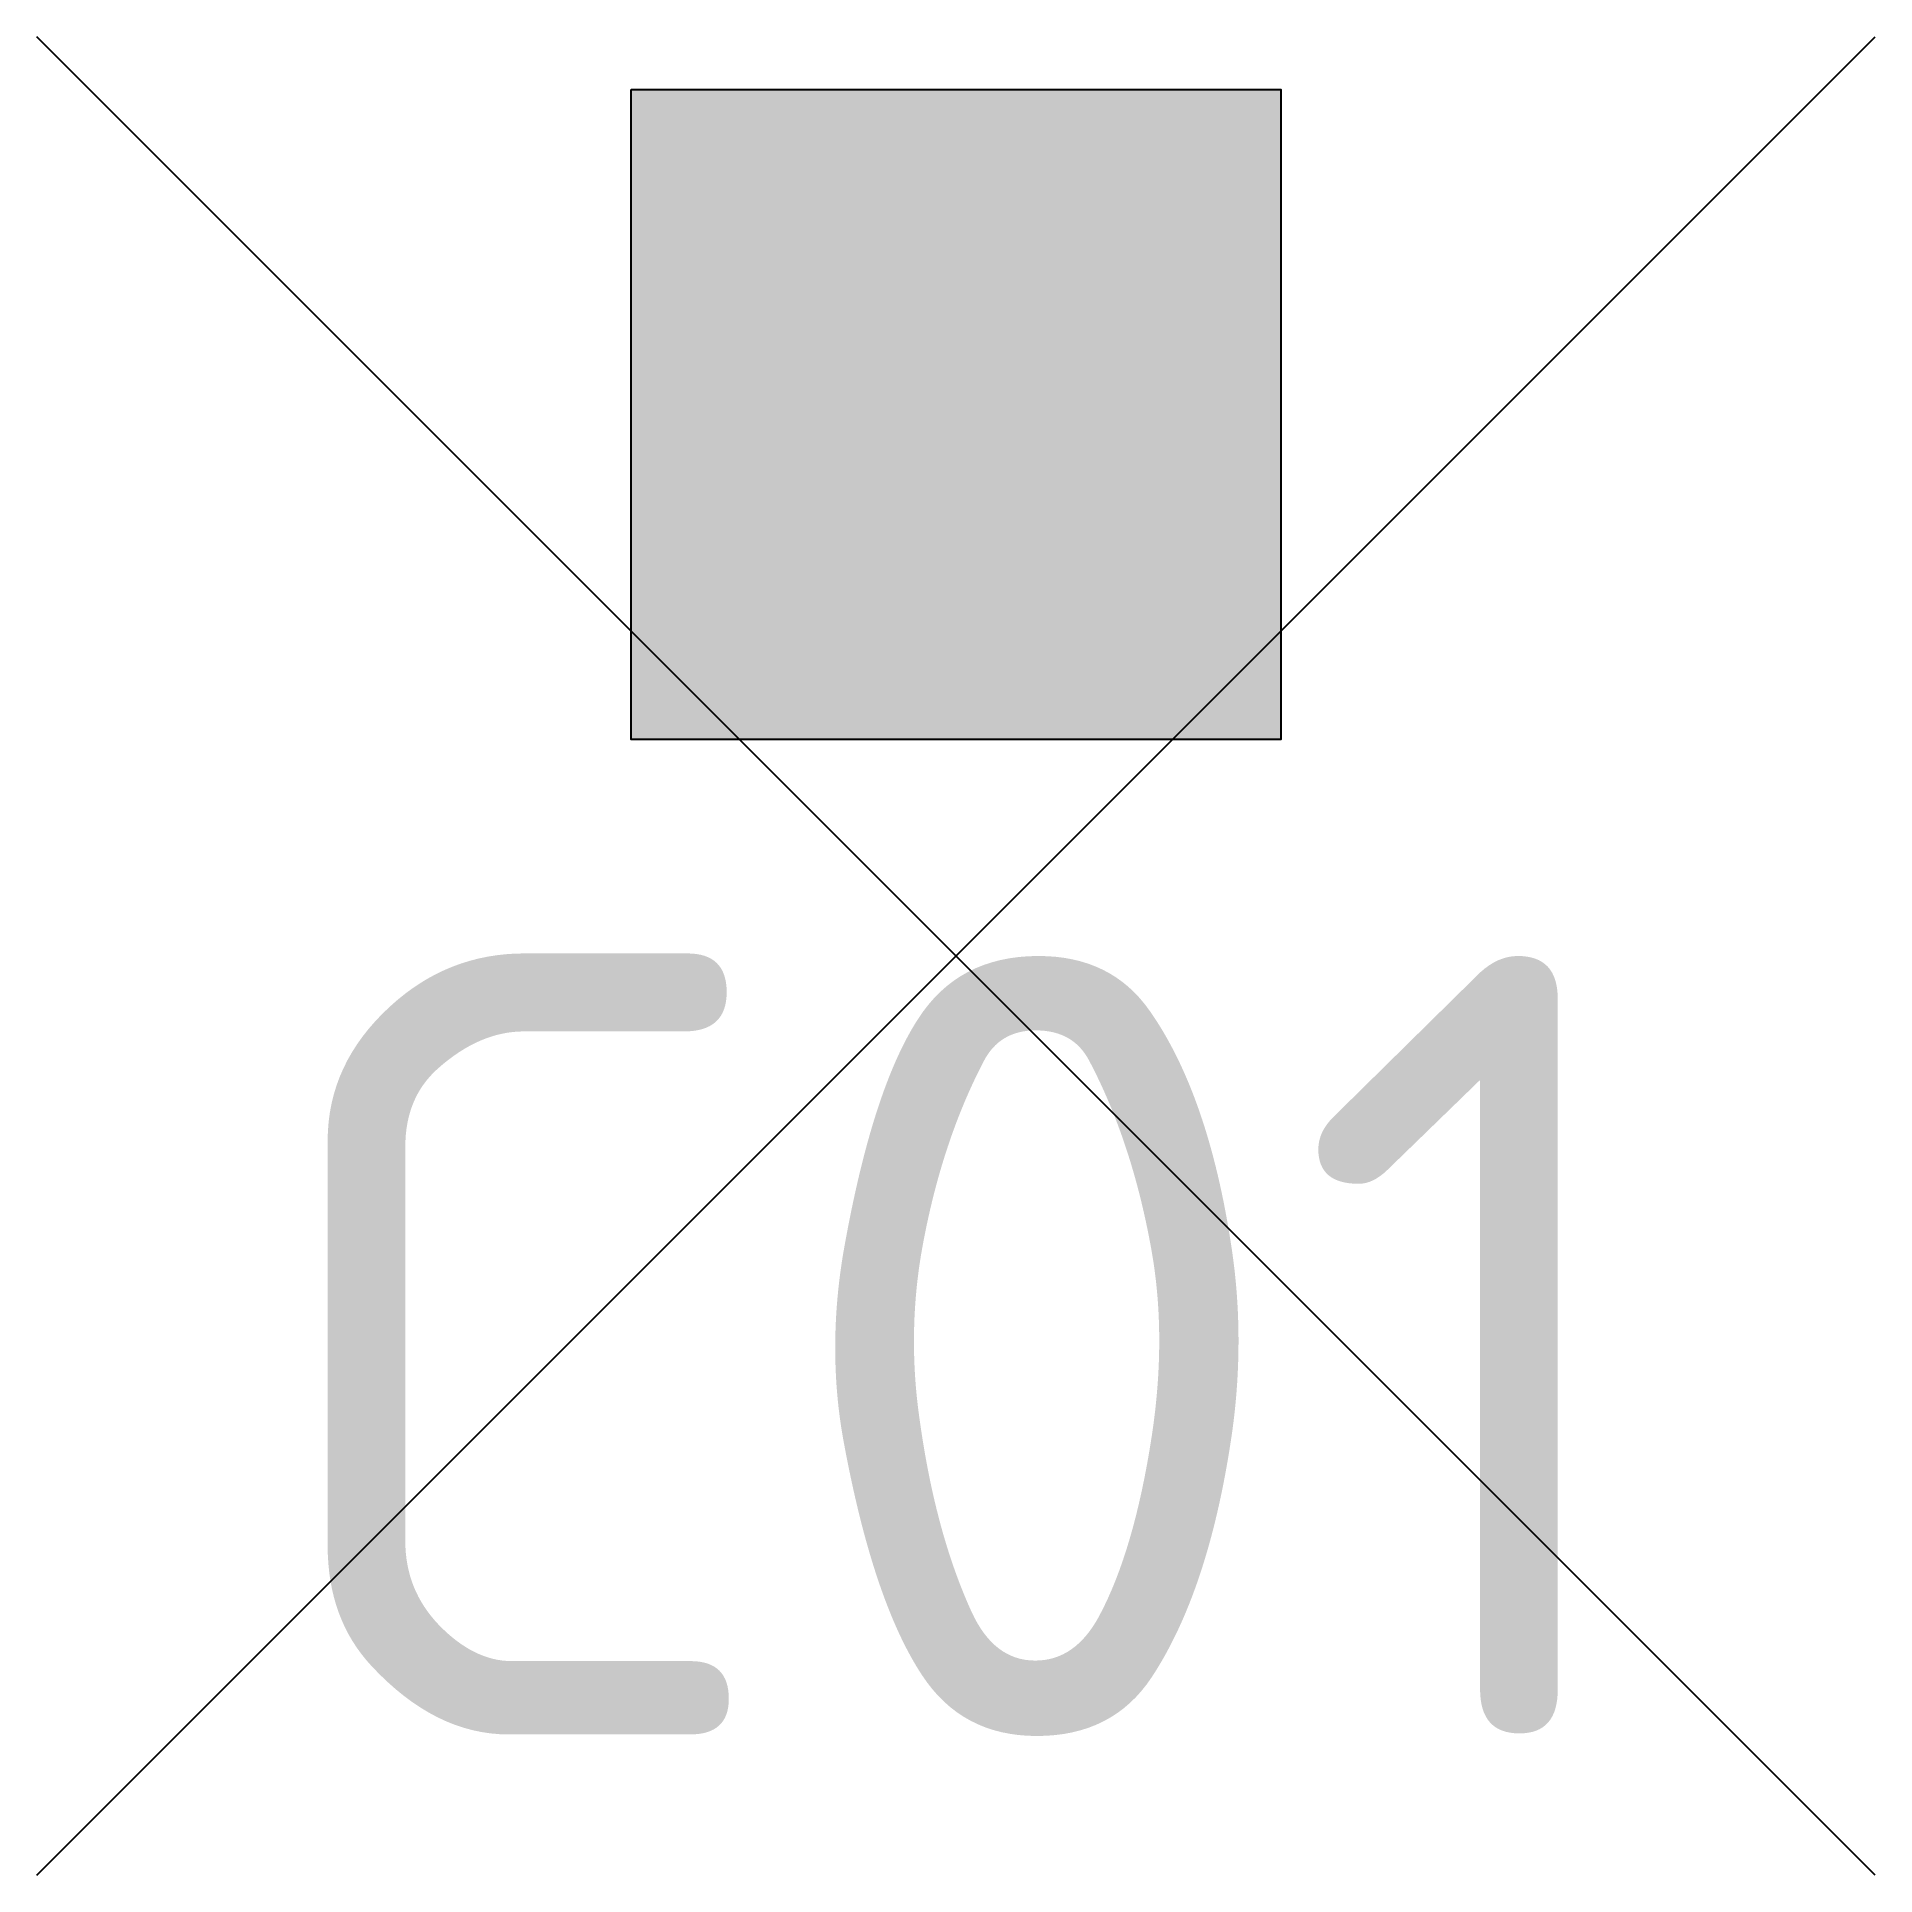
# Model space of a CAD drawing. Header units: metres. Extents: x -0.424 to 0.424, y -0.674 to 0.174.
import ezdxf

# ---------------------------------------------------------------- set-up
doc = ezdxf.new("R2010")
doc.units = ezdxf.units.M
doc.styles.add('NLCS-ISO', font='NLCS-ISO.ttf')

msp = doc.modelspace()

# ---------------------------------------------------------------- linework, layer by layer
for p, q in [((0.42426, -0.67426), (-0.42426, 0.17426)), ((-0.42426, -0.67426), (0.42426, 0.17426))]:
    msp.add_line(p, q)
at = {"flags": 128}
msp.add_lwpolyline([(-0.15, 0.15), (0.15, 0.15), (0.15, -0.15), (-0.15, -0.15)], close=True, dxfattribs=at)
at = {"extrusion": (0, 0, -1)}
msp.add_solid([(0.15, 0.15), (-0.15, 0.15), (0.15, -0.15), (-0.15, -0.15)], dxfattribs=at)

# ---------------------------------------------------------------- texts
at = {"insert": (0, -0.25), "char_height": 0.36, "attachment_point": 2, "line_spacing_factor": 0.85, "style": 'NLCS-ISO'}
msp.add_mtext('C01', dxfattribs=at)

doc.saveas('drawing.dxf')
